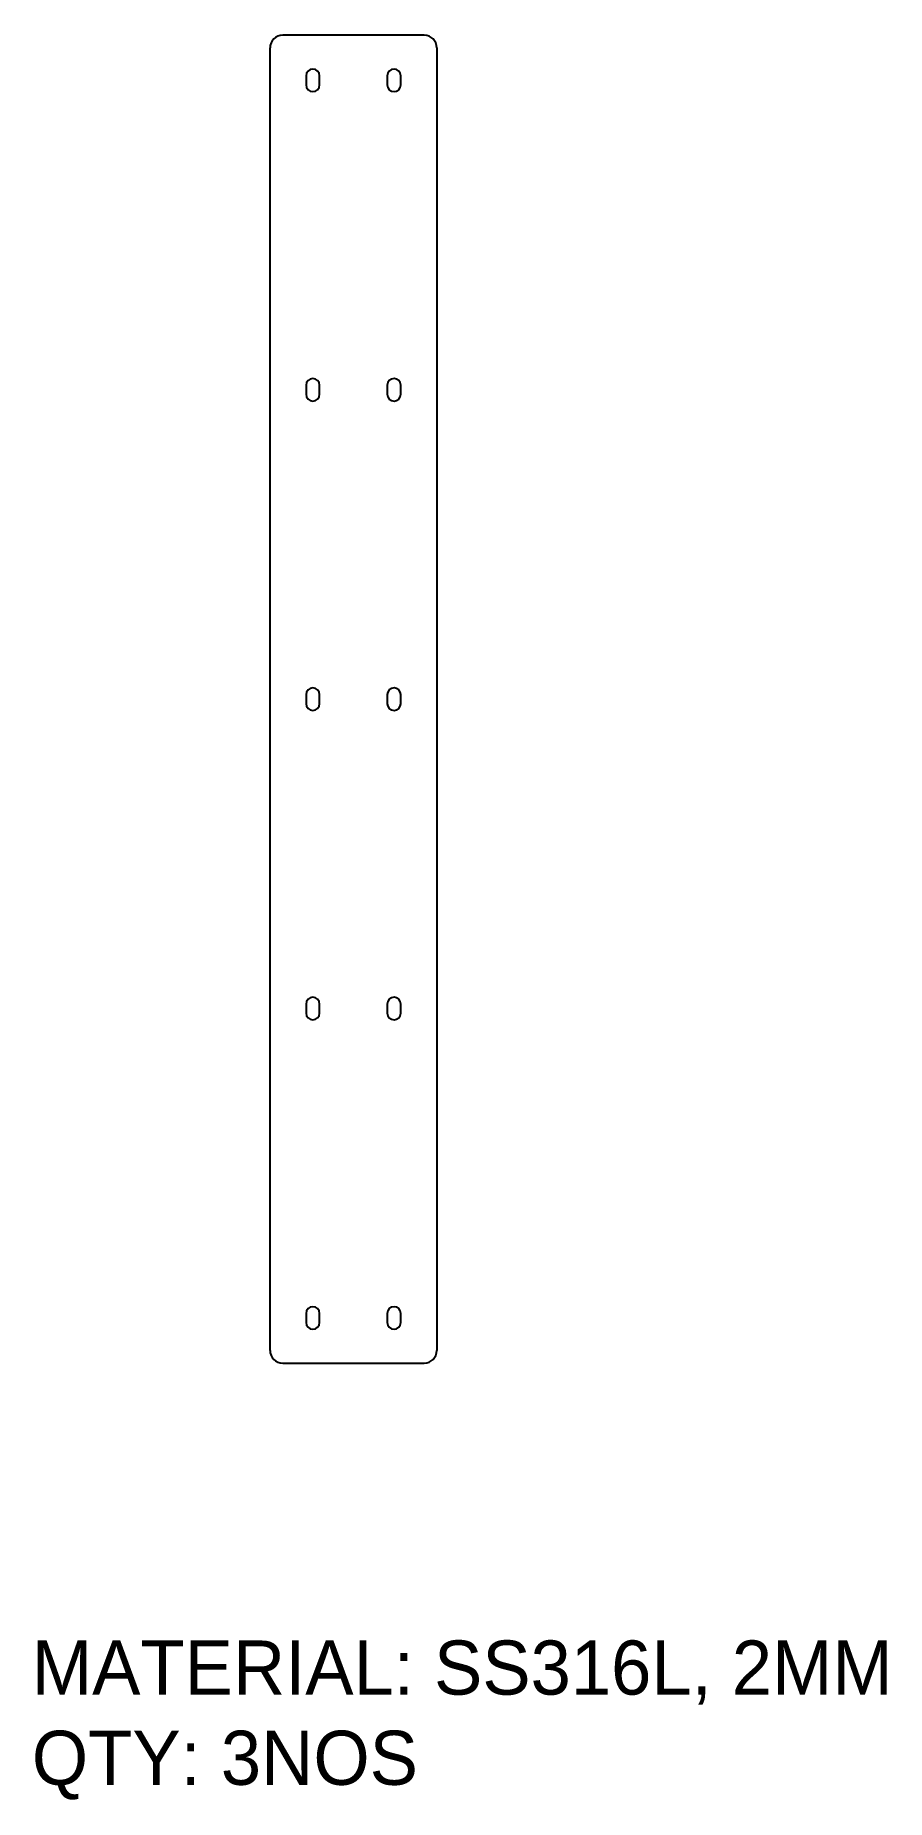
# Model space of a CAD drawing. Header units: millimetres. Extents: x 134 to 606, y 125 to 1104.
import ezdxf

# ---------------------------------------------------------------- set-up
doc = ezdxf.new("R2010")
doc.units = ezdxf.units.MM
doc.layers.add('LaserCutting', color=3, linetype='Continuous')

msp = doc.modelspace()

# ---------------------------------------------------------------- linework, layer by layer
at = {"layer": 'LaserCutting', "linetype": 'Continuous', "lineweight": 25}
for p, q in [((264.29, 374.54), (264.29, 1096.54)), ((349.69, 1103.54), (271.29, 1103.54)), ((356.69, 1096.54), (356.69, 374.54)), ((284.24, 1081.04), (284.24, 1076.04)), ((291.74, 1076.04), (291.74, 1081.04)), ((329.24, 1081.04), (329.24, 1076.04)), ((336.74, 1076.04), (336.74, 1081.04)), ((284.24, 909.54), (284.24, 904.54)), ((291.74, 904.54), (291.74, 909.54)), ((329.24, 909.54), (329.24, 904.54)), ((336.74, 904.54), (336.74, 909.54)), ((284.24, 738.04), (284.24, 733.04)), ((291.74, 733.04), (291.74, 738.04)), ((329.24, 738.04), (329.24, 733.04)), ((336.74, 733.04), (336.74, 738.04)), ((284.24, 566.54), (284.24, 561.54)), ((291.74, 561.54), (291.74, 566.54)), ((329.24, 566.54), (329.24, 561.54)), ((336.74, 561.54), (336.74, 566.54)), ((284.24, 395.04), (284.24, 390.04)), ((291.74, 390.04), (291.74, 395.04)), ((329.24, 395.04), (329.24, 390.04)), ((336.74, 390.04), (336.74, 395.04)), ((271.29, 367.54), (349.69, 367.54))]:
    msp.add_line(p, q, dxfattribs=at)
for centre, radius, start, end in [((271.29, 1096.54), 7, 90, 180), ((349.69, 1096.54), 7, 0, 90), ((287.99, 1081.04), 3.75, 0, 180), ((287.99, 1076.04), 3.75, 180, 0), ((332.99, 1081.04), 3.75, 0, 180), ((332.99, 1076.04), 3.75, 180, 0), ((287.99, 909.54), 3.75, 0, 180), ((332.99, 909.54), 3.75, 0, 180), ((287.99, 904.54), 3.75, 180, 0), ((332.99, 904.54), 3.75, 180, 0), ((287.99, 738.04), 3.75, 0, 180), ((332.99, 738.04), 3.75, 0, 180), ((287.99, 733.04), 3.75, 180, 0), ((332.99, 733.04), 3.75, 180, 0), ((287.99, 566.54), 3.75, 0, 180), ((332.99, 566.54), 3.75, 0, 180), ((287.99, 561.54), 3.75, 180, 0), ((332.99, 561.54), 3.75, 180, 0), ((287.99, 395.04), 3.75, 0, 180), ((332.99, 395.04), 3.75, 0, 180), ((287.99, 390.04), 3.75, 180, 0), ((332.99, 390.04), 3.75, 180, 0), ((271.29, 374.54), 7, 180, 270), ((349.69, 374.54), 7, 270, 0)]:
    msp.add_arc(centre, radius, start, end, dxfattribs=at)

# ---------------------------------------------------------------- texts
at = {"insert": (132.26, 213.75), "char_height": 30, "width": 918.2535, "attachment_point": 1}
msp.add_mtext('{MATERIAL: SS316L, 2MM\\PQTY: 3NOS}', dxfattribs=at)

doc.saveas('drawing.dxf')
